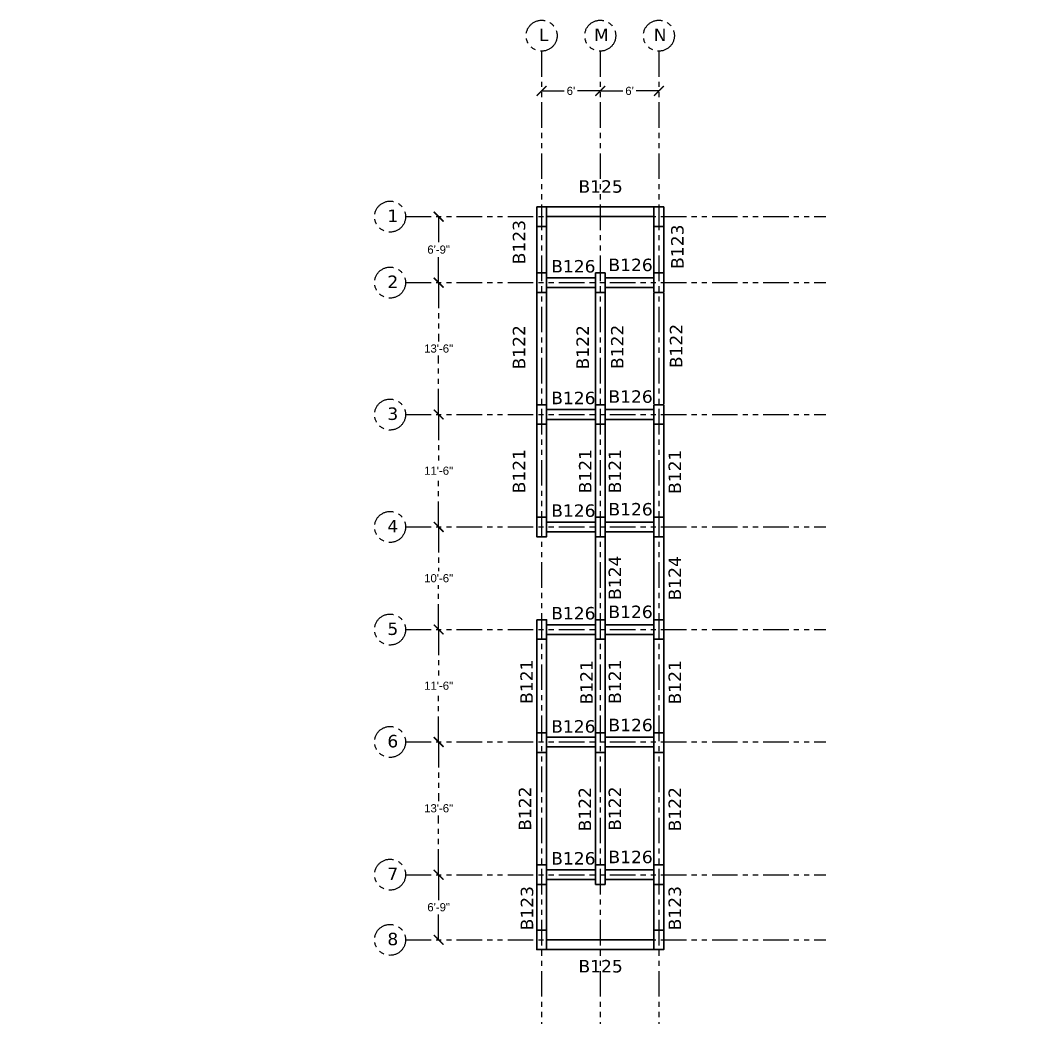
# Model space of a CAD drawing. Header units: feet. Extents: x 15113 to 123217, y -97269 to -8247.
# Drawn here: x 56606 to 57845, y -48765 to -47533 of the extents above; entities that cross this region are included whole.
import ezdxf

# ---------------------------------------------------------------- set-up
doc = ezdxf.new("R2010")
doc.units = ezdxf.units.FT
doc.header["$LTSCALE"] = 50.2
doc.header["$MEASUREMENT"] = 0
doc.header["$PDMODE"] = 3
doc.linetypes.add('PHANTOM2', pattern=[1.25, 0.625, -0.125, 0.125, -0.125, 0.125, -0.125])
doc.layers.get('0').update_dxf_attribs({"lineweight": 35})
doc.layers.add('drg seal txt', color=7, linetype='Continuous')
for name, color, linetype, lineweight in [('Str Beam', 10, 'Continuous', 35), ('Str Column', 50, 'Continuous', 35), ('Str LBL', 3, 'Continuous', 35)]:
    doc.layers.add(name, color=color, linetype=linetype, lineweight=lineweight)
doc.layers.add('Str grid', color=7, linetype='Continuous', true_color=0x17d337)
doc.styles.get("Standard").update_dxf_attribs({"font": 'arial.ttf'})
doc.dimstyles.new('Copy of Standard', dxfattribs={"dimscale": 40, "dimtxt": 0.25, "dimasz": 0.3, "dimexe": 0.18, "dimexo": 5, "dimgap": 0.09, "dimtad": 0, "dimtih": 1, "dimtoh": 1, "dimdec": 0, "dimzin": 0, "dimdsep": 46, "dimlunit": 4, "dimtxsty": 'Standard', "dimcen": 0.2, "dimse1": 1, "dimse2": 1, "dimadec": 0, "dimazin": 0, "dimtfac": 1, "dimtdec": 0, "dimtofl": 0, "dimtmove": 0, "dimatfit": 3, "dimfxl": 1, "dimtolj": 1, "dimtzin": 0, "dimarcsym": 0})

# ---------------------------------------------------------------- blocks, each defined once
blk = doc.blocks.new('_ArchTick')
at = {"color": 0, "linetype": 'ByBlock', "const_width": 0.15}
blk.add_lwpolyline([(-0.5, -0.5), (0.5, 0.5)], dxfattribs=at)
blk = doc.blocks.new('*D1060')
at = {"layer": 'Defpoints', "color": 0, "linetype": 'PHANTOM2', "transparency": 16777216}
for p in [(57120.4, -48155.2), (57120.4, -48281.2), (57120.4, -48281.2)]:
    blk.add_point(p, dxfattribs=at)
at = {"layer": 'Str grid', "color": 0, "linetype": 'PHANTOM2', "lineweight": -2, "transparency": 16777216}
for p, q in [((57120.4, -48155.2), (57120.4, -48209.5)), ((57120.4, -48281.2), (57120.4, -48226.9))]:
    blk.add_line(p, q, dxfattribs=at)
at = {"layer": 'Str grid', "color": 0, "linetype": 'PHANTOM2', "lineweight": -2, "transparency": 16777216, "xscale": 12, "yscale": 12, "zscale": 12}
for p, rotation in [((57120.4, -48155.2), 90), ((57120.4, -48281.2), 270)]:
    blk.add_blockref('_ArchTick', p, dxfattribs=dict(at, rotation=rotation))
at = {"layer": 'Str grid', "color": 0, "linetype": 'PHANTOM2', "transparency": 16777216, "insert": (57120.4, -48218.2), "char_height": 10, "attachment_point": 5}
blk.add_mtext('\\A1;10\'-6"', dxfattribs=at)
blk = doc.blocks.new('*D1052')
at = {"layer": 'Defpoints', "color": 0, "linetype": 'PHANTOM2', "transparency": 16777216}
for p in [(57120.4, -48017.2), (57120.4, -48155.2), (57120.4, -48155.2)]:
    blk.add_point(p, dxfattribs=at)
at = {"layer": 'Str grid', "color": 0, "linetype": 'PHANTOM2', "lineweight": -2, "transparency": 16777216}
for p, q in [((57120.4, -48017.2), (57120.4, -48077.5)), ((57120.4, -48155.2), (57120.4, -48094.9))]:
    blk.add_line(p, q, dxfattribs=at)
at = {"layer": 'Str grid', "color": 0, "linetype": 'PHANTOM2', "lineweight": -2, "transparency": 16777216, "xscale": 12, "yscale": 12, "zscale": 12}
for p, rotation in [((57120.4, -48017.2), 90), ((57120.4, -48155.2), 270)]:
    blk.add_blockref('_ArchTick', p, dxfattribs=dict(at, rotation=rotation))
at = {"layer": 'Str grid', "color": 0, "linetype": 'PHANTOM2', "transparency": 16777216, "insert": (57120.4, -48086.2), "char_height": 10, "attachment_point": 5}
blk.add_mtext('\\A1;11\'-6"', dxfattribs=at)
blk = doc.blocks.new('*D1053')
at = {"layer": 'Defpoints', "color": 0, "linetype": 'PHANTOM2', "transparency": 16777216}
for p in [(57120.4, -48582.2), (57120.4, -48662.2), (57120.4, -48662.2)]:
    blk.add_point(p, dxfattribs=at)
at = {"layer": 'Str grid', "color": 0, "linetype": 'PHANTOM2', "lineweight": -2, "transparency": 16777216}
for p, q in [((57120.4, -48582.2), (57120.4, -48613.5)), ((57120.4, -48662.2), (57120.4, -48630.9))]:
    blk.add_line(p, q, dxfattribs=at)
at = {"layer": 'Str grid', "color": 0, "linetype": 'PHANTOM2', "lineweight": -2, "transparency": 16777216, "xscale": 12, "yscale": 12, "zscale": 12}
for p, rotation in [((57120.4, -48582.2), 90), ((57120.4, -48662.2), 270)]:
    blk.add_blockref('_ArchTick', p, dxfattribs=dict(at, rotation=rotation))
at = {"layer": 'Str grid', "color": 0, "linetype": 'PHANTOM2', "transparency": 16777216, "insert": (57120.4, -48622.2), "char_height": 10, "attachment_point": 5}
blk.add_mtext('\\A1;6\'-9"', dxfattribs=at)
blk = doc.blocks.new('*D1054')
at = {"layer": 'Defpoints', "color": 0, "linetype": 'PHANTOM2', "transparency": 16777216}
for p in [(57120.4, -48419.2), (57120.4, -48582.2), (57120.4, -48582.2)]:
    blk.add_point(p, dxfattribs=at)
at = {"layer": 'Str grid', "color": 0, "linetype": 'PHANTOM2', "lineweight": -2, "transparency": 16777216}
for p, q in [((57120.4, -48419.2), (57120.4, -48492)), ((57120.4, -48582.2), (57120.4, -48509.4))]:
    blk.add_line(p, q, dxfattribs=at)
at = {"layer": 'Str grid', "color": 0, "linetype": 'PHANTOM2', "lineweight": -2, "transparency": 16777216, "xscale": 12, "yscale": 12, "zscale": 12}
for p, rotation in [((57120.4, -48419.2), 90), ((57120.4, -48582.2), 270)]:
    blk.add_blockref('_ArchTick', p, dxfattribs=dict(at, rotation=rotation))
at = {"layer": 'Str grid', "color": 0, "linetype": 'PHANTOM2', "transparency": 16777216, "insert": (57120.4, -48500.7), "char_height": 10, "attachment_point": 5}
blk.add_mtext('\\A1;13\'-6"', dxfattribs=at)
blk = doc.blocks.new('*D1055')
at = {"layer": 'Defpoints', "color": 0, "linetype": 'PHANTOM2', "transparency": 16777216}
for p in [(57120.4, -48281.2), (57120.4, -48419.2), (57120.4, -48419.2)]:
    blk.add_point(p, dxfattribs=at)
at = {"layer": 'Str grid', "color": 0, "linetype": 'PHANTOM2', "lineweight": -2, "transparency": 16777216}
for p, q in [((57120.4, -48281.2), (57120.4, -48341.5)), ((57120.4, -48419.2), (57120.4, -48358.9))]:
    blk.add_line(p, q, dxfattribs=at)
at = {"layer": 'Str grid', "color": 0, "linetype": 'PHANTOM2', "lineweight": -2, "transparency": 16777216, "xscale": 12, "yscale": 12, "zscale": 12}
for p, rotation in [((57120.4, -48281.2), 90), ((57120.4, -48419.2), 270)]:
    blk.add_blockref('_ArchTick', p, dxfattribs=dict(at, rotation=rotation))
at = {"layer": 'Str grid', "color": 0, "linetype": 'PHANTOM2', "transparency": 16777216, "insert": (57120.4, -48350.2), "char_height": 10, "attachment_point": 5}
blk.add_mtext('\\A1;11\'-6"', dxfattribs=at)
blk = doc.blocks.new('*D1056')
at = {"layer": 'Defpoints', "color": 0, "linetype": 'PHANTOM2', "transparency": 16777216}
for p in [(57246.9, -47619.8), (57318.9, -47619.8), (57318.9, -47619.8)]:
    blk.add_point(p, dxfattribs=at)
at = {"layer": 'Str grid', "color": 0, "linetype": 'PHANTOM2', "lineweight": -2, "transparency": 16777216}
for p, q in [((57246.9, -47619.8), (57274.7, -47619.8)), ((57318.9, -47619.8), (57291.1, -47619.8))]:
    blk.add_line(p, q, dxfattribs=at)
at = {"layer": 'Str grid', "color": 0, "linetype": 'PHANTOM2', "lineweight": -2, "transparency": 16777216, "xscale": 12, "yscale": 12, "zscale": 12, "rotation": 180}
blk.add_blockref('_ArchTick', (57246.9, -47619.8), dxfattribs=at)
at = {"layer": 'Str grid', "color": 0, "linetype": 'PHANTOM2', "lineweight": -2, "transparency": 16777216, "xscale": 12, "yscale": 12, "zscale": 12}
blk.add_blockref('_ArchTick', (57318.9, -47619.8), dxfattribs=at)
at = {"layer": 'Str grid', "color": 0, "linetype": 'PHANTOM2', "transparency": 16777216, "insert": (57282.9, -47619.8), "char_height": 10, "attachment_point": 5}
blk.add_mtext("\\A1;6'", dxfattribs=at)
blk = doc.blocks.new('*D1057')
at = {"layer": 'Defpoints', "color": 0, "linetype": 'PHANTOM2', "transparency": 16777216}
for p in [(57318.9, -47619.8), (57390.9, -47619.8), (57390.9, -47619.8)]:
    blk.add_point(p, dxfattribs=at)
at = {"layer": 'Str grid', "color": 0, "linetype": 'PHANTOM2', "lineweight": -2, "transparency": 16777216}
for p, q in [((57318.9, -47619.8), (57346.7, -47619.8)), ((57390.9, -47619.8), (57363.1, -47619.8))]:
    blk.add_line(p, q, dxfattribs=at)
at = {"layer": 'Str grid', "color": 0, "linetype": 'PHANTOM2', "lineweight": -2, "transparency": 16777216, "xscale": 12, "yscale": 12, "zscale": 12, "rotation": 180}
blk.add_blockref('_ArchTick', (57318.9, -47619.8), dxfattribs=at)
at = {"layer": 'Str grid', "color": 0, "linetype": 'PHANTOM2', "lineweight": -2, "transparency": 16777216, "xscale": 12, "yscale": 12, "zscale": 12}
blk.add_blockref('_ArchTick', (57390.9, -47619.8), dxfattribs=at)
at = {"layer": 'Str grid', "color": 0, "linetype": 'PHANTOM2', "transparency": 16777216, "insert": (57354.9, -47619.8), "char_height": 10, "attachment_point": 5}
blk.add_mtext("\\A1;6'", dxfattribs=at)
blk = doc.blocks.new('*D1058')
at = {"layer": 'Defpoints', "color": 0, "linetype": 'PHANTOM2', "transparency": 16777216}
for p in [(57120.4, -47855.2), (57120.4, -48017.2), (57120.4, -48017.2)]:
    blk.add_point(p, dxfattribs=at)
at = {"layer": 'Str grid', "color": 0, "linetype": 'PHANTOM2', "lineweight": -2, "transparency": 16777216}
for p, q in [((57120.4, -47855.2), (57120.4, -47927.5)), ((57120.4, -48017.2), (57120.4, -47944.9))]:
    blk.add_line(p, q, dxfattribs=at)
at = {"layer": 'Str grid', "color": 0, "linetype": 'PHANTOM2', "lineweight": -2, "transparency": 16777216, "xscale": 12, "yscale": 12, "zscale": 12}
for p, rotation in [((57120.4, -47855.2), 90), ((57120.4, -48017.2), 270)]:
    blk.add_blockref('_ArchTick', p, dxfattribs=dict(at, rotation=rotation))
at = {"layer": 'Str grid', "color": 0, "linetype": 'PHANTOM2', "transparency": 16777216, "insert": (57120.4, -47936.2), "char_height": 10, "attachment_point": 5}
blk.add_mtext('\\A1;13\'-6"', dxfattribs=at)
blk = doc.blocks.new('*D1059')
at = {"layer": 'Defpoints', "color": 0, "linetype": 'PHANTOM2', "transparency": 16777216}
for p in [(57120.4, -47774.2), (57120.4, -47855.2), (57120.4, -47855.2)]:
    blk.add_point(p, dxfattribs=at)
at = {"layer": 'Str grid', "color": 0, "linetype": 'PHANTOM2', "lineweight": -2, "transparency": 16777216}
for p, q in [((57120.4, -47774.2), (57120.4, -47806)), ((57120.4, -47855.2), (57120.4, -47823.4))]:
    blk.add_line(p, q, dxfattribs=at)
at = {"layer": 'Str grid', "color": 0, "linetype": 'PHANTOM2', "lineweight": -2, "transparency": 16777216, "xscale": 12, "yscale": 12, "zscale": 12}
for p, rotation in [((57120.4, -47774.2), 90), ((57120.4, -47855.2), 270)]:
    blk.add_blockref('_ArchTick', p, dxfattribs=dict(at, rotation=rotation))
at = {"layer": 'Str grid', "color": 0, "linetype": 'PHANTOM2', "transparency": 16777216, "insert": (57120.4, -47814.7), "char_height": 10, "attachment_point": 5}
blk.add_mtext('\\A1;6\'-9"', dxfattribs=at)
blk = doc.blocks.new('*D1069')
at = {"layer": 'Defpoints', "color": 0, "linetype": 'PHANTOM2', "transparency": 16777216}
for p in [(59402.8, -48172.5), (42253.6, -48298.5), (59402.8, -48298.5)]:
    blk.add_point(p, dxfattribs=at)
at = {"layer": 'Str grid', "color": 0, "linetype": 'PHANTOM2', "lineweight": -2, "transparency": 16777216}
for p, q in [((59402.8, -48172.5), (59402.8, -48226.8)), ((59402.8, -48298.5), (59402.8, -48244.2))]:
    blk.add_line(p, q, dxfattribs=at)
at = {"layer": 'Str grid', "color": 0, "linetype": 'PHANTOM2', "lineweight": -2, "transparency": 16777216, "xscale": 12, "yscale": 12, "zscale": 12}
for p, rotation in [((59402.8, -48172.5), 90), ((59402.8, -48298.5), 270)]:
    blk.add_blockref('_ArchTick', p, dxfattribs=dict(at, rotation=rotation))
at = {"layer": 'Str grid', "color": 0, "linetype": 'PHANTOM2', "transparency": 16777216, "insert": (59402.8, -48235.5), "char_height": 10, "attachment_point": 5}
blk.add_mtext('\\A1;10\'-6"', dxfattribs=at)

msp = doc.modelspace()

# ---------------------------------------------------------------- linework, layer by layer
at = {"layer": 'Str Beam'}
for p, q in [((57318.9, -47762.2), (57252.9, -47762.2)), ((57384.9, -47762.2), (57318.9, -47762.2)), ((57318.9, -47774.2), (57252.9, -47774.2)), ((57384.9, -47774.2), (57318.9, -47774.2)), ((57240.9, -47843.2), (57240.9, -47786.2)), ((57252.9, -47843.2), (57252.9, -47786.2)), ((57384.9, -47843.2), (57384.9, -47786.2)), ((57396.9, -47843.2), (57396.9, -47786.2)), ((57312.9, -47849.2), (57252.9, -47849.2)), ((57384.9, -47849.2), (57324.9, -47849.2)), ((57240.9, -48004.87259), (57240.9, -47867.2)), ((57312.9, -47861.2), (57252.9, -47861.2)), ((57252.9, -48004.87259), (57252.9, -47867.2)), ((57312.9, -48004.87259), (57312.9, -47867.2)), ((57384.9, -47861.2), (57324.9, -47861.2)), ((57324.9, -48004.87259), (57324.9, -47867.2)), ((57384.9, -48004.23518), (57384.9, -47867.98879)), ((57396.9, -48004.23518), (57396.9, -47867.98879)), ((57312.9, -48011.2), (57252.9, -48011.2)), ((57384.9, -48011.2), (57324.9, -48011.2)), ((57240.9, -48143.2), (57240.9, -48029.55821)), ((57312.9, -48023.2), (57252.9, -48023.2)), ((57252.9, -48143.2), (57252.9, -48029.55821)), ((57312.9, -48143.2), (57312.9, -48029.55821)), ((57384.9, -48023.2), (57324.9, -48023.2)), ((57324.9, -48143.2), (57324.9, -48029.55821)), ((57384.9, -48143.2), (57384.9, -48029.55821)), ((57396.9, -48143.2), (57396.9, -48029.55821)), ((57312.9, -48149.2), (57252.9, -48149.2)), ((57384.9, -48149.2), (57324.9, -48149.2)), ((57312.9, -48161.2), (57252.9, -48161.2)), ((57312.9, -48167.2), (57312.9, -48269.2)), ((57384.9, -48161.2), (57324.9, -48161.2)), ((57324.9, -48167.2), (57324.9, -48269.2)), ((57384.9, -48167.2), (57384.9, -48269.2)), ((57396.9, -48167.2), (57396.9, -48269.2)), ((57312.9, -48275.2), (57252.9, -48275.2)), ((57384.9, -48275.2), (57324.9, -48275.2)), ((57312.9, -48287.2), (57252.9, -48287.2)), ((57384.9, -48287.2), (57324.9, -48287.2)), ((57240.9, -48293.2), (57240.9, -48408.16482)), ((57252.9, -48293.2), (57252.9, -48408.16482)), ((57312.9, -48293.2), (57312.9, -48408.16482)), ((57324.9, -48293.2), (57324.9, -48408.16482)), ((57384.9, -48293.2), (57384.9, -48408.16482)), ((57396.9, -48293.2), (57396.9, -48408.16482)), ((57312.9, -48413.2), (57252.9, -48413.2)), ((57384.9, -48413.2), (57324.9, -48413.2)), ((57312.9, -48425.2), (57252.9, -48425.2)), ((57384.9, -48425.2), (57324.9, -48425.2)), ((57240.9, -48431.52741), (57240.9, -48570.16482)), ((57252.9, -48431.52741), (57252.9, -48570.16482)), ((57312.9, -48431.52741), (57312.9, -48570.16482)), ((57324.9, -48431.52741), (57324.9, -48570.16482)), ((57384.9, -48432.16482), (57384.9, -48570.16482)), ((57396.9, -48432.16482), (57396.9, -48570.16482)), ((57312.9, -48576.16482), (57252.9, -48576.16482)), ((57384.9, -48576.16482), (57324.9, -48576.16482)), ((57312.9, -48588.16482), (57252.9, -48588.16482)), ((57384.9, -48588.16482), (57324.9, -48588.16482)), ((57240.9, -48594.16482), (57240.9, -48650.2)), ((57252.9, -48594.16482), (57252.9, -48650.2)), ((57384.9, -48594.80223), (57384.9, -48650.2)), ((57396.9, -48594.80223), (57396.9, -48650.2)), ((57384.9, -48662.2), (57252.9, -48662.2)), ((57384.9, -48674.2), (57252.9, -48674.2))]:
    msp.add_line(p, q, dxfattribs=at)
at = {"layer": 'Str Column', "color": 2, "linetype": 'Continuous'}
for points in [[(57240.9, -47762.2), (57252.9, -47762.2), (57252.9, -47786.2), (57240.9, -47786.2)], [(57384.9, -47762.2), (57396.9, -47762.2), (57396.9, -47786.2), (57384.9, -47786.2)], [(57240.9, -47843.2), (57252.9, -47843.2), (57252.9, -47867.2), (57240.9, -47867.2)], [(57312.9, -47843.2), (57324.9, -47843.2), (57324.9, -47867.2), (57312.9, -47867.2)], [(57384.9, -47843.2), (57396.9, -47843.2), (57396.9, -47867.2), (57384.9, -47867.2)], [(57240.9, -48005.2), (57252.9, -48005.2), (57252.9, -48029.2), (57240.9, -48029.2)], [(57312.9, -48005.2), (57324.9, -48005.2), (57324.9, -48029.2), (57312.9, -48029.2)], [(57384.9, -48005.2), (57396.9, -48005.2), (57396.9, -48029.2), (57384.9, -48029.2)], [(57240.9, -48143.2), (57252.9, -48143.2), (57252.9, -48167.2), (57240.9, -48167.2)], [(57312.9, -48143.2), (57324.9, -48143.2), (57324.9, -48167.2), (57312.9, -48167.2)], [(57384.9, -48143.2), (57396.9, -48143.2), (57396.9, -48167.2), (57384.9, -48167.2)], [(57240.9, -48269.2), (57252.9, -48269.2), (57252.9, -48293.2), (57240.9, -48293.2)], [(57312.9, -48269.2), (57324.9, -48269.2), (57324.9, -48293.2), (57312.9, -48293.2)], [(57384.9, -48269.2), (57396.9, -48269.2), (57396.9, -48293.2), (57384.9, -48293.2)], [(57240.9, -48432.16482), (57252.9, -48432.16482), (57252.9, -48408.16482), (57240.9, -48408.16482)], [(57312.9, -48432.16482), (57324.9, -48432.16482), (57324.9, -48408.16482), (57312.9, -48408.16482)], [(57384.9, -48432.16482), (57396.9, -48432.16482), (57396.9, -48408.16482), (57384.9, -48408.16482)], [(57240.9, -48594.16482), (57252.9, -48594.16482), (57252.9, -48570.16482), (57240.9, -48570.16482)], [(57312.9, -48594.16482), (57324.9, -48594.16482), (57324.9, -48570.16482), (57312.9, -48570.16482)], [(57384.9, -48594.16482), (57396.9, -48594.16482), (57396.9, -48570.16482), (57384.9, -48570.16482)], [(57240.9, -48650.2), (57252.9, -48650.2), (57252.9, -48674.2), (57240.9, -48674.2)], [(57384.9, -48650.2), (57396.9, -48650.2), (57396.9, -48674.2), (57384.9, -48674.2)]]:
    msp.add_lwpolyline(points, close=True, dxfattribs=at)
at = {"layer": 'Str grid', "color": 0, "linetype": 'PHANTOM2'}
for p, q in [((57246.9, -47571.02965), (57246.9, -48765.3)), ((57318.9, -47571.02965), (57318.9, -48765.3)), ((57390.9, -47571.02965), (57390.9, -48765.3)), ((57079.7673, -47774.2), (57595.80574, -47774.2)), ((57079.7673, -47855.2), (57595.80574, -47855.2)), ((57079.7673, -48017.2), (57595.80574, -48017.2)), ((57079.7673, -48155.2), (57595.80574, -48155.2)), ((57079.7673, -48281.2), (57595.80574, -48281.2)), ((57079.7673, -48419.2), (57595.80574, -48419.2)), ((57079.7673, -48582.16482), (57595.80574, -48582.16482)), ((57079.7673, -48662.2), (57595.80574, -48662.2))]:
    msp.add_line(p, q, dxfattribs=at)
for centre in [(57246.9, -47552.00206), (57318.9, -47552.00206), (57390.9, -47552.00206), (57060.73971, -47774.2), (57060.73971, -47855.2), (57060.73971, -48017.2), (57060.73971, -48155.2), (57060.73971, -48281.2), (57060.73971, -48419.2), (57060.73971, -48582.16482), (57060.73971, -48662.2)]:
    msp.add_circle(centre, 19.02759, dxfattribs=at)

# ---------------------------------------------------------------- texts
at = {"layer": 'drg seal txt', "char_height": 15.2852164, "width": 2687.8083334, "attachment_point": 1}
for s, insert in [('{\\fVerdana|b0|i0|c0|p34;L}', (57243.47099, -47543.34352)), ('{\\fVerdana|b0|i0|c0|p34;M}', (57311.27099, -47543.34352)), ('{\\fVerdana|b0|i0|c0|p34;N}', (57384.57672, -47543.34352)), ('{\\fVerdana|b0|i0|c0|p34;1}', (57057.4205, -47765.54146)), ('{\\fVerdana|b0|i0|c0|p34;2}', (57057.4205, -47846.54146)), ('{\\fVerdana|b0|i0|c0|p34;3}', (57057.4205, -48008.54146)), ('{\\fVerdana|b0|i0|c0|p34;4}', (57057.4205, -48146.54146)), ('{\\fVerdana|b0|i0|c0|p34;5}', (57057.4205, -48272.54146)), ('{\\fVerdana|b0|i0|c0|p34;6}', (57057.4205, -48410.54146)), ('{\\fVerdana|b0|i0|c0|p34;7}', (57057.4205, -48573.50629)), ('{\\fVerdana|b0|i0|c0|p34;8}', (57057.4205, -48653.54146))]:
    msp.add_mtext(s, dxfattribs=dict(at, insert=insert))
at = {"layer": 'Str LBL', "char_height": 15.2852164, "width": 28.177633, "attachment_point": 1}
for s, insert in [('{\\fVerdana|b0|i0|c0|p34;B125}', (57292.15679, -47729.5)), ('{\\fVerdana|b0|i0|c0|p34;B126}', (57258.65679, -47827.5)), ('{\\fVerdana|b0|i0|c0|p34;B126}', (57328.95679, -47825.8)), ('{\\fVerdana|b0|i0|c0|p34;B126}', (57258.65679, -47989.17259)), ('{\\fVerdana|b0|i0|c0|p34;B126}', (57328.95679, -47987.47259)), ('{\\fVerdana|b0|i0|c0|p34;B126}', (57258.65679, -48127.5)), ('{\\fVerdana|b0|i0|c0|p34;B126}', (57328.95679, -48125.8)), ('{\\fVerdana|b0|i0|c0|p34;B126}', (57258.65679, -48253.5)), ('{\\fVerdana|b0|i0|c0|p34;B126}', (57328.95679, -48251.8)), ('{\\fVerdana|b0|i0|c0|p34;B126}', (57328.95679, -48390.76482)), ('{\\fVerdana|b0|i0|c0|p34;B126}', (57258.65679, -48392.46482)), ('{\\fVerdana|b0|i0|c0|p34;B126}', (57328.95679, -48552.76482)), ('{\\fVerdana|b0|i0|c0|p34;B126}', (57258.65679, -48554.46482)), ('{\\fVerdana|b0|i0|c0|p34;B125}', (57292.15679, -48686.9))]:
    msp.add_mtext(s, dxfattribs=dict(at, insert=insert))
at = {"layer": 'Str LBL', "char_height": 15.2852164, "width": 28.177633, "attachment_point": 1, "rotation": 90}
for s, insert in [('{\\fVerdana|b0|i0|c0|p34;B123}', (57211.46609, -47832.74321)), ('{\\fVerdana|b0|i0|c0|p34;B123}', (57405.96609, -47838.34321)), ('{\\fVerdana|b0|i0|c0|p34;B122}', (57404.36609, -47960.24321)), ('{\\fVerdana|b0|i0|c0|p34;B122}', (57211.46609, -47961.84321)), ('{\\fVerdana|b0|i0|c0|p34;B122}', (57289.66609, -47961.84321)), ('{\\fVerdana|b0|i0|c0|p34;B122}', (57332.16609, -47961.34321)), ('{\\fVerdana|b0|i0|c0|p34;B121}', (57211.46609, -48113.94321)), ('{\\fVerdana|b0|i0|c0|p34;B121}', (57292.76609, -48113.94321)), ('{\\fVerdana|b0|i0|c0|p34;B121}', (57329.16609, -48113.94321)), ('{\\fVerdana|b0|i0|c0|p34;B121}', (57402.76609, -48114.64321)), ('{\\fVerdana|b0|i0|c0|p34;B124}', (57329.16609, -48244.74321)), ('{\\fVerdana|b0|i0|c0|p34;B124}', (57402.76609, -48245.44321)), ('{\\fVerdana|b0|i0|c0|p34;B121}', (57220.76609, -48372.44321)), ('{\\fVerdana|b0|i0|c0|p34;B121}', (57294.36609, -48373.14321)), ('{\\fVerdana|b0|i0|c0|p34;B121}', (57329.16609, -48372.44321)), ('{\\fVerdana|b0|i0|c0|p34;B121}', (57402.76609, -48373.14321)), ('{\\fVerdana|b0|i0|c0|p34;B122}', (57218.79656, -48528.34321)), ('{\\fVerdana|b0|i0|c0|p34;B122}', (57292.39656, -48529.04321)), ('{\\fVerdana|b0|i0|c0|p34;B122}', (57329.16609, -48528.34321)), ('{\\fVerdana|b0|i0|c0|p34;B122}', (57402.76609, -48529.04321)), ('{\\fVerdana|b0|i0|c0|p34;B123}', (57221.26609, -48650.54321)), ('{\\fVerdana|b0|i0|c0|p34;B123}', (57402.76609, -48650.54321))]:
    msp.add_mtext(s, dxfattribs=dict(at, insert=insert))

# ---------------------------------------------------------------- dimensions: what is measured, and where the dimension line sits
at = {"layer": 'Str grid', "color": 0, "linetype": 'PHANTOM2'}
for base, p1, p2, picture, middle in [((57318.9, -47619.8), (57246.9, -47619.8), (57318.9, -47619.8), '*D1056', (57282.9, -47619.8)), ((57390.9, -47619.8), (57318.9, -47619.8), (57390.9, -47619.8), '*D1057', (57354.9, -47619.8))]:
    dim = msp.add_linear_dim(base=base, p1=p1, p2=p2, dimstyle='Copy of Standard', override={"dimblk": 'ArchTick'}, dxfattribs=at)
    dim.commit()
    dim.dimension.update_dxf_attribs({"geometry": picture, "text_midpoint": middle})
for base, p1, p2, picture, middle in [((57120.35985, -47855.2), (57120.35985, -47774.2), (57120.35985, -47855.2), '*D1059', (57120.35985, -47814.7)), ((57120.35985, -48017.2), (57120.35985, -47855.2), (57120.35985, -48017.2), '*D1058', (57120.35985, -47936.2)), ((57120.35985, -48155.2), (57120.35985, -48017.2), (57120.35985, -48155.2), '*D1052', (57120.35985, -48086.2)), ((57120.35985, -48281.2), (57120.35985, -48155.2), (57120.35985, -48281.2), '*D1060', (57120.35985, -48218.2)), ((59402.75985, -48298.5), (59402.75985, -48172.5), (42253.55418, -48298.5), '*D1069', (59402.75985, -48235.5)), ((57120.35985, -48419.2), (57120.35985, -48281.2), (57120.35985, -48419.2), '*D1055', (57120.35985, -48350.2))]:
    dim = msp.add_linear_dim(base=base, p1=p1, p2=p2, angle=90, dimstyle='Copy of Standard', override={"dimblk": 'ArchTick'}, dxfattribs=at)
    dim.commit()
    dim.dimension.update_dxf_attribs({"geometry": picture, "text_midpoint": middle})
for base, p1, p2, text, picture, middle in [((57120.35985, -48582.16482), (57120.35985, -48419.2), (57120.35985, -48582.16482), '13\'-6"', '*D1054', (57120.35985, -48500.68241)), ((57120.35985, -48662.2), (57120.35985, -48582.16482), (57120.35985, -48662.2), '6\'-9"', '*D1053', (57120.35985, -48622.18241))]:
    dim = msp.add_linear_dim(base=base, p1=p1, p2=p2, angle=90, text=text, dimstyle='Copy of Standard', override={"dimblk": 'ArchTick'}, dxfattribs=at)
    dim.commit()
    dim.dimension.update_dxf_attribs({"geometry": picture, "text_midpoint": middle})

doc.saveas('drawing.dxf')
